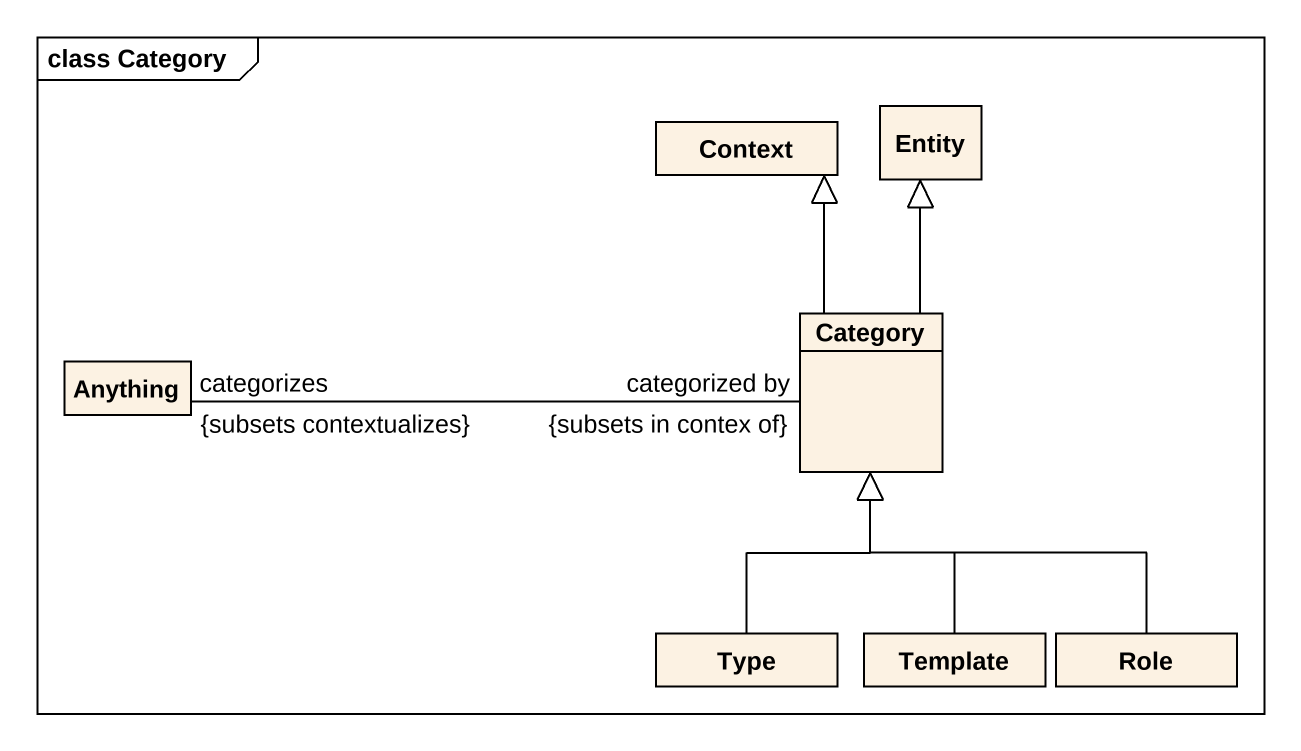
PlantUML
@startuml
mainframe class Category
hide circle
hide empty members
class Context
class "Entity" as Entity_
class Anything
class Category
class Type
class Template
class Role
Category -up-|> Context
Category -up-|> Entity_
Category "categorized by\n{subsets in contex of}" -left- "categorizes\n{subsets contextualizes}" Anything
Type -up-|> Category
Template -up-|> Category
Role -up-|> Category
@enduml
